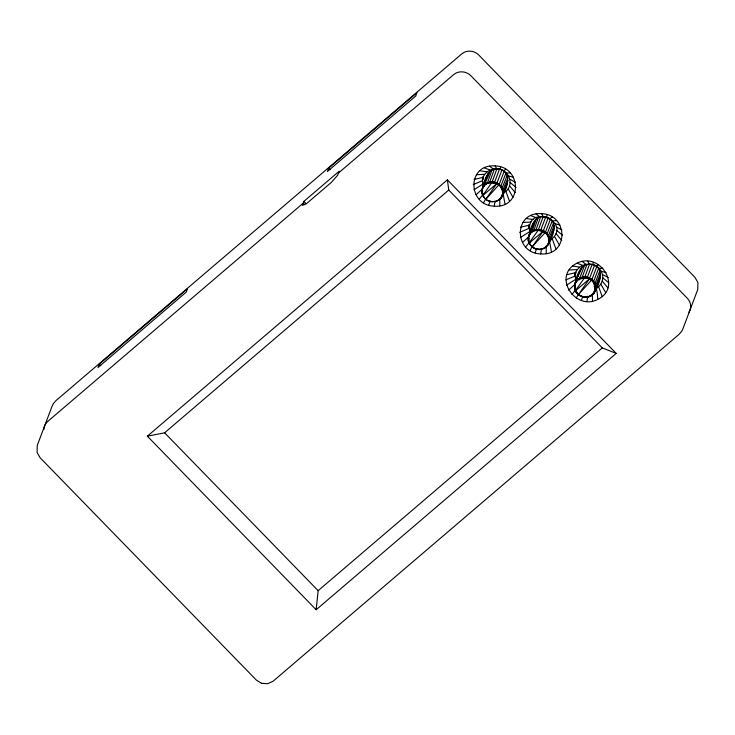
<?xml version="1.0" encoding="UTF-8"?>
<svg xmlns="http://www.w3.org/2000/svg" width="735" height="735" viewBox="0 0 735 735"><rect width="100%" height="100%" fill="white"/><g stroke="black" fill="none" stroke-linecap="round" stroke-linejoin="round"><path stroke-width="1.1" d="M499.46 199.387C515.226 180.966 472.963 174.765 484.181 197.467C488.316 203.246 497.292 202.594 501.417 197.77C507.435 188.436 513.581 170.318 496.878 168.903L491.945 182.455L482.739 195.436L481.875 192.965L482.684 190.824M543.808 248.311C565.141 231.663 519.342 219.737 530.505 245.095C534.639 250.874 543.606 250.222 547.74 245.398C553.758 236.064 559.905 217.946 543.202 216.54L538.268 230.083L529.062 243.064L528.199 240.593L529.007 238.452M575.33 286.08L574.522 288.23L575.386 290.692L584.591 277.711L589.525 264.168C606.347 265.574 599.907 283.903 594.146 292.962L600.118 277.949M496.878 168.903L491.954 170.005L487.241 183.502M594.146 292.962C583.912 305.907 565.647 286.742 579.731 278.142L584.601 265.262L589.525 264.168M492.781 201.73L490.318 201.418M536.642 249.055L539.104 249.358M587.862 296.738C594.523 294.763 584.601 298.483 582.965 296.683L588.073 296.958L585.455 297.179L580.494 296.058L576.534 292.76L578.399 294.616L582.928 296.94L578.537 294.487L575.597 290.656L589.332 278.988L594.551 265.381M316.16 609.747L318.145 590.674L602.287 347.903L616.187 353.406L316.16 609.747L147.358 436.177L447.385 179.845L616.187 353.406M489.51 182.703L494.333 169.169M597.702 299.485C622.876 287.063 599.852 251.462 577.021 263.167C551.847 275.588 574.88 311.19 597.702 299.485C597.527 290.288 594.992 274.789 582.111 277.692C575.349 278.887 572.335 287.523 576.543 292.824C571.986 286.76 575.909 279.309 582.111 277.306L586.98 264.435M494.269 206.167C522.659 208.428 522.08 166.588 495.114 165.917C466.725 163.657 467.304 205.488 494.269 206.167L494.94 201.932M540.712 253.915C569.101 256.175 568.522 214.344 541.557 213.674C513.168 211.414 513.747 253.244 540.712 253.915L541.539 248.632M586.943 301.451L587.77 296.168M483.988 186.451C476.831 173.074 497.356 162.159 506.296 173.12C511.275 178.008 511.395 186.846 505.91 191.412C502.317 192.248 502.345 194.959 501.013 197.66M530.1 233.399C523.559 201.528 575.854 221.685 549.458 241.025L551.48 251.949M576.332 280.935C569.643 265.702 594.496 257.213 601.101 271.233C604.712 277.251 602.14 285.694 595.69 288.561C594.275 290.711 593.614 294.974 590.269 296.104M500.195 169.344L500.645 166.983M546.638 217.101L547.088 214.739M592.869 264.637L593.32 262.266M483.06 178.192L482.491 179.974L482.821 176.823M482.16 190.815C483.207 184.421 485.348 174.14 491.954 170.005M487.158 175.298L481.774 190.54L482.261 193.14M502.079 195.62C506.029 188.913 496.906 180.029 489.446 182.206M529.384 225.82L528.814 227.602L529.145 224.451M528.483 238.443C529.834 231.084 532.48 216.513 543.202 216.54M533.472 222.935L528.097 238.168L528.584 240.768M547.336 245.288C551.406 240.106 546.868 233.647 543.358 230.625L548.227 217.753M548.393 243.248C554.723 231.654 531.433 223.128 528.979 236.192M575.284 274.559L575.137 275.239L575.468 272.079L575.284 274.559L575.707 273.457M574.522 288.23C575.064 280.614 577.618 270.067 584.601 265.262M579.796 270.563L574.421 285.796L575.386 290.692L576.653 292.815M600.633 275.588L595.157 290.904L592.438 294.818L590.389 296.168M595.773 288.469C593.761 299.274 598.143 278.887 589.571 278.51C597.739 282.121 597.132 295.194 587.945 296.922M580.494 296.058L578.326 294.606M490.309 201.638L487.985 200.572M502.565 193.369L502.464 191.045L500.544 186.708L498.835 184.954L494.379 182.886L499.451 169.234M550.405 219.159L545.545 232.03C544.938 232.82 540.326 231.093 540.905 229.743L545.774 216.862M599.815 270.792L594.854 283.784L595.212 288.625L595.111 286.301L593.191 281.974L591.482 280.21L587.026 278.152L592.098 264.49M574.439 285.897L575.082 283.692M595.672 288.561L593.659 292.925L590.132 295.939M488.738 205.102L490.126 201.004M535.181 252.849L536.568 248.761M581.413 300.385L582.8 296.297M99.243 364.183L97.985 367.518L186.231 292.126L187.489 288.791L99.243 364.183L100.787 365.773M303.877 201.381L302.361 205.377L306.651 203.522L331.356 182.409L337.659 175.224L339.175 171.227L303.877 201.381L306.183 203.76M328.674 168.159L327.415 171.494L415.661 96.101L416.92 92.766L328.674 168.159L330.217 169.748M483.024 177.502L482.638 179.303M488.261 173.166L482.289 188.178L482.656 188.564M489.896 171.365C488.876 176.161 484.852 182.62 483.713 186.515M501.904 170.116L496.685 183.732L485.679 199.396L487.893 200.728M485.899 199.231L499.138 184.54L504.081 171.521M505.873 173.368L500.544 186.708M507.168 175.527L501.775 188.785M507.885 177.898L502.464 191.045M507.986 180.332L502.51 195.639M499.644 199.516L501.5 197.706L507.472 182.684M529.347 225.13L528.961 226.931M534.584 220.794L530.036 234.143M536.21 218.993L531.598 232.425M538.277 217.633L533.564 231.13M540.657 216.797L535.833 230.331M552.196 220.996L546.868 234.346M548.099 236.413L553.492 223.164M554.208 225.526L548.788 238.673M554.309 227.96L548.834 243.267M545.783 247.015L547.823 245.334L553.795 230.312M575.257 273.87L575.67 272.758M580.907 268.422L574.954 283.563M582.533 266.621C567.346 298.915 580.54 266.584 591.482 280.21L578.537 294.487L589.332 278.988C584.931 277.021 578.941 276.939 576.056 281.431M577.361 280.715L578.169 278.565M579.299 279.86L580.108 277.72L580.972 279.162M591.859 279.667L596.728 266.787M598.52 268.624L593.65 281.505C590.848 279.282 584.545 275.625 579.731 278.289M594.101 286.466L594.909 284.316M600.532 273.163L595.368 286.237L593.568 281.634M543.137 231.112L532.223 246.859C534.253 249.891 541.18 250.157 543.946 248.476M482.592 179.478L482.913 178.862M482.307 188.298C486.157 177.19 504.587 181.912 503.025 193.296L505.037 204.201M528.915 227.106L529.237 226.499M575.239 274.734L575.56 274.127M483.621 202.731L485.67 198.955M530.064 250.488L532.112 246.703M576.286 298.024L578.335 294.239M536.633 249.266L534.308 248.2M582.928 296.94L585.492 297.262M479.248 199.231L483.171 194.242M525.69 246.988L529.613 241.99M571.922 294.524L575.193 290.362M529.733 233.803C532.213 230.266 536.798 229.072 540.905 229.743M532.223 246.859L545.159 232.582M475.931 194.839L482.638 188.766M522.374 242.587L529.081 236.523M568.605 290.123L575.312 284.059M338.504 173.001L453.66 74.612A12.357 11.402 20.7 0 1 470.96 75.797L687.271 298.208A12.357 11.402 20.7 0 1 688.925 312.219M147.358 436.177L164.612 432.805L448.754 190.034L447.385 179.845M482.95 195.4L496.685 183.732L491.945 182.455L494.379 182.886M529.274 243.028L543.009 231.36L538.268 230.083L540.703 230.524M495.215 201.473L490.291 201.601M594.854 283.784L594.422 284.041L591.785 279.805M499.791 199.562L495.298 201.656M546.114 247.19L544.065 248.54M503.493 170.869L505.772 169.344M549.936 218.617L552.205 217.101M596.159 266.153L598.437 264.637M487.084 182.886L485.026 184.246L485.275 184.797M473.9 189.832L483.005 184.035M520.343 237.589L529.448 231.791M566.566 285.125L575.67 279.328M577.673 279.64L582.157 277.959L587.09 277.885M484.181 197.467L485.752 199.36M534.216 248.356L530.505 245.095M473.276 184.577L482.601 180.663M519.718 232.333L529.044 228.41M565.95 279.86L575.275 275.947M495.381 201.739L497.485 200.683M593.733 283.802L595.322 283.241M474.112 179.423L483.143 177.346M520.555 227.17L529.586 225.094M566.786 274.706L575.817 272.63M494.508 182.372C488.922 181.113 482.39 184.705 481.939 190.742C480.672 192.818 486.111 200.866 482.61 195.409M545.545 232.03C538.075 225.719 524.524 233.326 529.062 243.064M539.168 249.634L541.539 249.11M582.092 277.462L587.228 277.371M506.296 173.12L510.136 172.844M552.738 220.868L556.579 220.601M598.97 268.404L602.81 268.137M261.522 683.302L267.705 683.734L273.071 681.226L678.984 334.416L681.703 331.31L682.98 328.628L697.754 289.544L697.91 282.516L694.952 277.325L478.65 54.914C474.351 50.476 466.743 49.75 461.929 53.774L56.016 400.584L53.297 403.69L52.02 406.372L37.246 445.456L37.09 452.484L40.048 457.675L256.35 680.086L261.587 683.32M476.353 174.709L484.586 174.314M522.796 222.466L531.028 222.071M569.028 270.002L577.26 269.607M548.889 240.997C550.644 240.593 548.678 237.166 548.622 236.045M491.981 181.94L494.582 182.105M479.845 170.777L486.827 171.788M526.288 218.534L533.27 219.535M572.519 266.061L579.502 267.071M538.305 229.568L540.831 230M584.619 277.196L587.155 277.628M491.954 182.179L494.444 182.629M538.277 229.807L540.767 230.257M584.591 277.711L587.026 278.152M508.427 175.95L513.453 177.245M554.87 223.697L559.895 225.002M601.101 271.233L606.127 272.529M580.503 296.012L582.956 296.894M484.356 167.883L489.721 169.923M530.789 215.631L536.164 217.679M577.021 263.167L582.396 265.216M499.221 184.402L496.924 183.245L499.01 184.742M509.741 179.156L515.492 182.243M556.184 226.913L561.926 230M602.415 274.449L608.157 277.536M590.334 278.804L593.2 280.696L590.361 278.767M545.333 232.37L543.248 230.882L547.244 234.006M496.814 183.484L498.835 184.954M589.461 278.749L591.482 280.21M489.556 166.229L493.075 168.857M535.999 213.977L539.508 216.614M582.23 261.513L585.74 264.15M510.136 182.537L516.108 187.508M556.579 230.294L562.551 235.255M602.81 277.83L608.782 282.791M448.754 190.034L602.287 347.903M304.658 204.652L303.206 203.163L47.738 421.421A12.357 11.402 20.7 0 0 43.981 429.313M164.612 432.805L318.145 590.674M602.268 281.147L607.937 287.945M556.037 233.611L561.715 240.418M509.603 185.854L515.272 192.662M528.934 243.046L530.33 245.187M600.826 284.169L605.695 292.659M554.603 236.633L559.473 245.123M508.161 188.886L513.03 197.366M587.789 261.201L589.314 263.948M541.557 213.674L543.082 216.412M495.114 165.917L496.639 168.664M598.584 286.696L602.213 296.591M552.352 239.16L555.982 249.055M505.91 191.412L509.539 201.307M592.41 294.864L592.502 301.139M546.169 246.28L546.27 253.612M499.726 198.524L499.828 205.855"/></g></svg>
